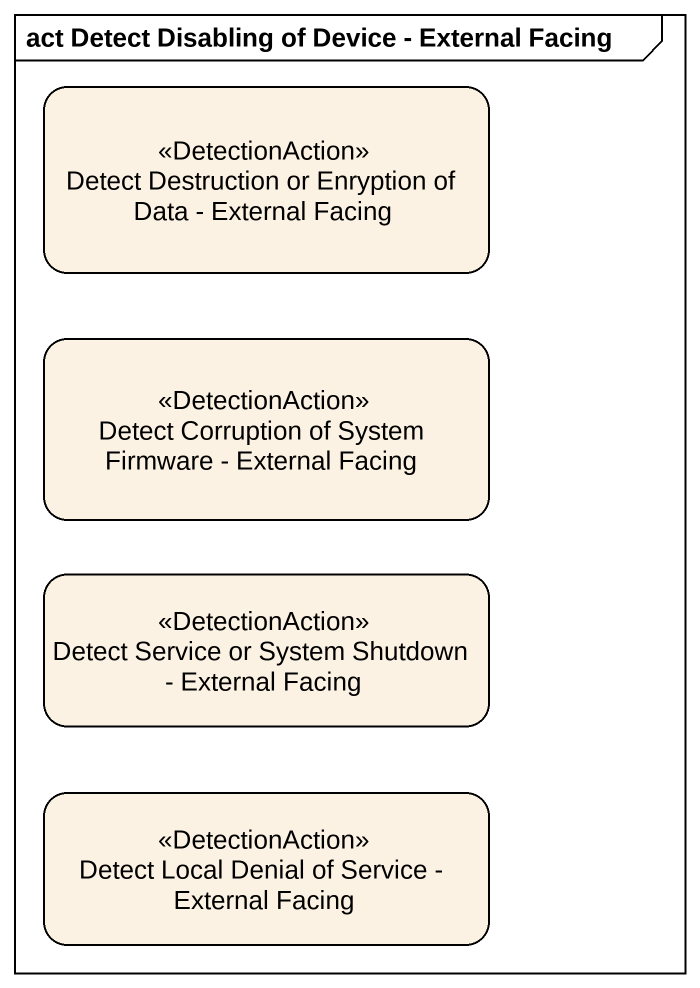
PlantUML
@startuml
mainframe act Detect Disabling of Device - External Facing
hide empty description
state "Detect Destruction or Enryption of Data - External Facing" as Detect_Destruction_or <<DetectionAction>>
state "Detect Corruption of System Firmware - External Facing" as Detect_Corruption_of_System <<DetectionAction>>
state "Detect Service or System Shutdown - External Facing" as Detect_Service_or_System <<DetectionAction>>
state "Detect Local Denial of Service - External Facing" as Detect_Local_Denial_of <<DetectionAction>>
@enduml
